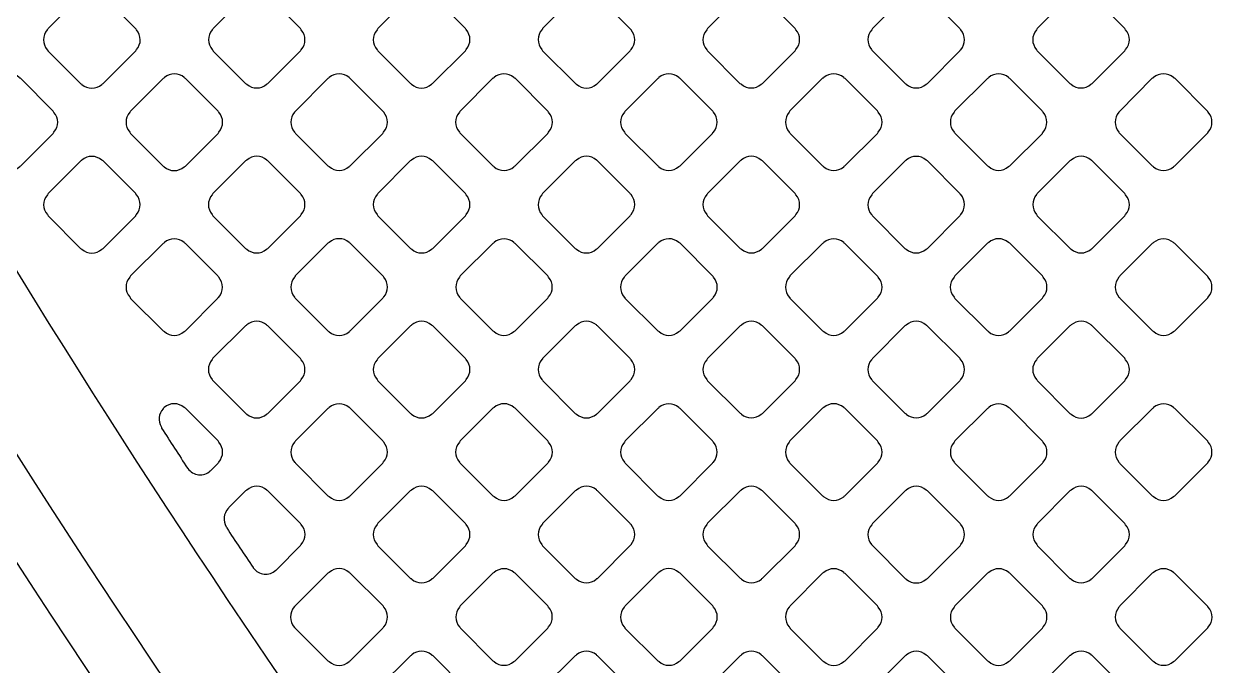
# Model space of a CAD drawing. Extents: x 3811 to 4077, y -444 to -307.
# Drawn here: x 3999.482 to 4001.063, y -381.686 to -380.848 of the extents above; entities that cross this region are included whole.
import ezdxf

# ---------------------------------------------------------------- set-up
doc = ezdxf.new("R2010")
doc.units = 0
doc.layers.add('gbr-dxf', color=7, linetype='Continuous')

msp = doc.modelspace()

# ---------------------------------------------------------------- linework, layer by layer
at = {"layer": 'gbr-dxf', "linetype": 'Continuous'}
for points in [[(3997.3589, -377.4844, 0.198838), (3999.5019, -382.6564, -0.008522), (3999.5035, -382.6581), (4001.3424, -384.497, -0.008926), (4001.3441, -384.4987, -0.121858), (4003.1364, -387.4723, -0.022069)], [(4003.3476, -387.4176, 0.12221), (4001.4979, -384.3448, -0.008815), (4001.4962, -384.3431), (3999.6558, -382.5026, -0.01398), (3999.6529, -382.4997, -0.198689), (3997.5764, -377.4843, -0.007704)], [(3997.7288, -377.4823, 0.198911), (3999.7636, -382.3948, -0.013711), (3999.7663, -382.3977), (4001.6024, -384.2338, -0.008541), (4001.604, -384.2353, -0.122231), (4003.4928, -387.3711, -0.016533)], [(4003.956, -389.4568, 0.196009), (4001.7909, -384.146, -0.019381), (4001.789, -384.1439), (4000.0334, -382.3487, -0.042234), (4000.0291, -382.344, -0.048731), (3998.6792, -380.1499, -0.077425), (3998.6753, -380.1389, -0.046914), (3998.5847, -379.1783, -0.010897), (3998.5847, -379.1769), (3998.5847, -379.1765, -0.016733), (3998.5847, -379.1741), (3998.5847, -377.5353, -0.014135)], [(3998.6609, -377.5333), (3998.6609, -379.1764, -0.014012), (3998.6609, -379.1783, 0.046654), (3998.7492, -380.1195, 0.048616), (4000.0882, -382.2958), (4001.8454, -384.0926, -0.019718), (4001.8473, -384.0947, -0.195845), (4004.0322, -389.4549, -0.014149)], [(4001.5251, -383.5828), (4000.187, -382.2147, -0.045648), (4000.1839, -382.2114, -0.04393), (3998.9685, -380.2734, -0.049617), (3998.9666, -380.2687, -0.003302), (3998.9198, -380.1429, -0.02137), (3998.9191, -380.141, -0.001504), (3998.8988, -380.0848, -0.052667), (3998.8973, -380.0797, -0.021887), (3998.8369, -379.6532)]]:
    msp.add_lwpolyline(points, format="xyb", dxfattribs=at)
for points in [[(3999.5121, -380.8811, -0.092052), (3999.513, -380.8826), (3999.5559, -380.9255, -0.087865), (3999.5574, -380.9264, 0.378952), (3999.5833, -380.9264, -0.09601), (3999.5849, -380.9254), (3999.6277, -380.8827, -0.096328), (3999.6287, -380.881, 0.379422), (3999.6286, -380.8551, -0.083317), (3999.6278, -380.8537), (3999.5848, -380.8107, -0.088202), (3999.5834, -380.8098, 0.379731), (3999.5574, -380.8098, -0.096458), (3999.5557, -380.8108), (3999.5131, -380.8535, -0.096627), (3999.5121, -380.8551, 0.379357)], [(3999.7277, -380.8551, 0.379249), (3999.7278, -380.881, -0.104293), (3999.7288, -380.8829), (3999.7712, -380.9252, -0.100824), (3999.7729, -380.9262, 0.37981), (3999.7988, -380.9262, -0.096625), (3999.8005, -380.9252), (3999.843, -380.8827, -0.096111), (3999.844, -380.8811, 0.379308), (3999.844, -380.8552, -0.104256), (3999.843, -380.8534), (3999.8005, -380.8109, -0.092456), (3999.7989, -380.8099, 0.379112), (3999.7729, -380.8099, -0.096259), (3999.7713, -380.8109), (3999.7287, -380.8535, -0.096539)], [(3999.9431, -380.8811, -0.092052), (3999.9441, -380.8826), (3999.9868, -380.9254, -0.08752), (3999.9883, -380.9263, 0.378747), (4000.0142, -380.9263, -0.09601), (4000.0158, -380.9253), (4000.0586, -380.8825, -0.096227), (4000.0596, -380.8809, 0.379422), (4000.0596, -380.8549, -0.088014), (4000.0586, -380.8534), (4000.016, -380.8108, -0.092233), (4000.0144, -380.8098, 0.379731), (3999.9884, -380.8098, -0.096458), (3999.9868, -380.8108), (3999.9441, -380.8535, -0.096627), (3999.9431, -380.8551, 0.3795)], [(4000.1586, -380.8809, -0.096117), (4000.1596, -380.8826), (4000.2024, -380.9253, -0.091578), (4000.2039, -380.9263, 0.379201), (4000.2299, -380.9262, -0.096625), (4000.2315, -380.9253), (4000.2741, -380.8827, -0.096111), (4000.2751, -380.881, 0.379308), (4000.2751, -380.8551, -0.083622), (4000.2742, -380.8537), (4000.2313, -380.8107, -0.088435), (4000.2298, -380.8098, 0.37947), (4000.2038, -380.8098, -0.096458), (4000.2022, -380.8108), (4000.1596, -380.8533, -0.096627), (4000.1587, -380.855, 0.3795)], [(4000.3741, -380.8811, -0.096117), (4000.3751, -380.8827), (4000.4175, -380.9251, -0.10739), (4000.4194, -380.9262, 0.379201), (4000.4453, -380.9262, -0.096625), (4000.447, -380.9252), (4000.4896, -380.8826, -0.096111), (4000.4906, -380.8809, 0.379451), (4000.4906, -380.855, -0.100588), (4000.4896, -380.8532), (4000.4472, -380.8108, -0.104101), (4000.4454, -380.8098, 0.379249), (4000.4194, -380.8098, -0.096458), (4000.4178, -380.8108), (4000.3751, -380.8535, -0.096627), (4000.3741, -380.8551, 0.3795)], [(4000.5896, -380.8809, -0.083548), (4000.5905, -380.8823), (4000.6334, -380.9252, -0.096328), (4000.635, -380.9262, 0.379422), (4000.661, -380.9262, -0.096625), (4000.6626, -380.9252), (4000.7051, -380.8827, -0.096111), (4000.7061, -380.8811, 0.379451), (4000.7061, -380.8551, -0.096259), (4000.7051, -380.8535), (4000.6625, -380.8108, -0.100215), (4000.6608, -380.8098, 0.379249), (4000.6348, -380.8098, -0.096458), (4000.6332, -380.8108), (4000.5906, -380.8534, -0.096627), (4000.5897, -380.855, 0.379357)], [(4000.8052, -380.8811, -0.096625), (4000.8062, -380.8827), (4000.8488, -380.9253, -0.092233), (4000.8503, -380.9262, 0.379308), (4000.8763, -380.9262, -0.09601), (4000.8779, -380.9253), (4000.9206, -380.8826, -0.096227), (4000.9216, -380.881, 0.378952), (4000.9216, -380.855, -0.100076), (4000.9206, -380.8533), (4000.878, -380.8107, -0.088435), (4000.8765, -380.8098, 0.37947), (4000.8505, -380.8098, -0.096458), (4000.8489, -380.8108), (4000.8062, -380.8534, -0.096627), (4000.8052, -380.8551, 0.379731)], [(3999.4109, -380.9704, 0.001354), (3999.446, -381.0292, -0.066031), (3999.4468, -381.0302, 0.450405), (3999.4763, -381.0337, -0.061564), (3999.4773, -381.033), (3999.5198, -380.9906, -0.096111), (3999.5207, -380.9889, 0.379451), (3999.5208, -380.963, -0.104473), (3999.5197, -380.9612), (3999.4771, -380.9185, -0.092187), (3999.4755, -380.9176, 0.379249), (3999.4496, -380.9176, -0.096458), (3999.4479, -380.9186), (3999.4129, -380.9537, 0.213503)], [(3999.6199, -380.9889, -0.092348), (3999.6209, -380.9905), (3999.6635, -381.0331, -0.088202), (3999.665, -381.0341, 0.37981), (3999.691, -381.0341, -0.095956), (3999.6926, -381.0331), (3999.7354, -380.9904, -0.096332), (3999.7363, -380.9887, 0.37981), (3999.7363, -380.9628, -0.083317), (3999.7355, -380.9614), (3999.6927, -380.9186, -0.088202), (3999.6912, -380.9176, 0.379731), (3999.6652, -380.9176, -0.096458), (3999.6636, -380.9186), (3999.6209, -380.9613, -0.096627), (3999.6199, -380.9629, 0.379731)], [(3999.8354, -380.9628, 0.37947), (3999.8354, -380.9888, -0.100399), (3999.8364, -380.9905), (3999.8789, -381.033, -0.096423), (3999.8806, -381.0339, 0.37981), (3999.9065, -381.0339, -0.095956), (3999.9082, -381.033), (3999.9508, -380.9904, -0.096332), (3999.9517, -380.9887, 0.379308), (3999.9518, -380.9628, -0.092052), (3999.9508, -380.9612), (3999.9082, -380.9186, -0.096527), (3999.9066, -380.9176, 0.379), (3999.8806, -380.9176, -0.095968), (3999.879, -380.9186), (3999.8364, -380.9612, -0.096527)], [(4000.0508, -380.9888, -0.087784), (4000.0517, -380.9903), (4000.0944, -381.033, -0.100151), (4000.0961, -381.034, 0.379308), (4000.1221, -381.034, -0.09601), (4000.1237, -381.033), (4000.1664, -380.9904, -0.096227), (4000.1674, -380.9887, 0.378952), (4000.1674, -380.9628, -0.092052), (4000.1664, -380.9612), (4000.1237, -380.9185, -0.096527), (4000.122, -380.9175, 0.37947), (4000.0961, -380.9175, -0.096458), (4000.0944, -380.9185), (4000.0518, -380.9612, -0.096627), (4000.0508, -380.9628, 0.379731)], [(4000.2665, -380.9888, -0.096117), (4000.2674, -380.9904), (4000.3101, -381.033, -0.091578), (4000.3116, -381.034, 0.379201), (4000.3376, -381.0339, -0.096625), (4000.3392, -381.033), (4000.3818, -380.9904, -0.096111), (4000.3828, -380.9887, 0.379308), (4000.3828, -380.9628, -0.083622), (4000.3819, -380.9614), (4000.3391, -380.9185, -0.088435), (4000.3376, -380.9176, 0.37947), (4000.3116, -380.9176, -0.096458), (4000.31, -380.9186), (4000.2675, -380.9612, -0.096627), (4000.2665, -380.9628, 0.3795)], [(4000.4819, -380.9887, -0.107922), (4000.483, -380.9906), (4000.5254, -381.033, -0.103923), (4000.5272, -381.034, 0.379201), (4000.5531, -381.034, -0.096625), (4000.5548, -381.033), (4000.5974, -380.9904, -0.096111), (4000.5984, -380.9888, 0.379451), (4000.5984, -380.9628, -0.104473), (4000.5974, -380.961), (4000.5549, -380.9186, -0.108118), (4000.5531, -380.9175, 0.379249), (4000.5271, -380.9176, -0.096458), (4000.5255, -380.9185), (4000.4829, -380.9611, -0.096627), (4000.4819, -380.9628, 0.3795)], [(4000.6975, -380.9887, -0.092348), (4000.6985, -380.9903), (4000.7412, -381.033, -0.088202), (4000.7427, -381.0339, 0.37981), (4000.7686, -381.0339, -0.095956), (4000.7703, -381.0329), (4000.8128, -380.9904, -0.096332), (4000.8137, -380.9888, 0.37981), (4000.8137, -380.9628, -0.104392), (4000.8127, -380.961), (4000.7702, -380.9186, -0.092233), (4000.7687, -380.9176, 0.379731), (4000.7427, -380.9176, -0.096458), (4000.7411, -380.9186), (4000.6985, -380.9611, -0.096627), (4000.6975, -380.9628, 0.379731)], [(4000.9129, -380.9888, -0.087848), (4000.9138, -380.9903), (4000.9565, -381.033, -0.10046), (4000.9582, -381.034, 0.379451), (4000.9842, -381.034, -0.096117), (4000.9858, -381.033), (4001.029, -380.9898, -0.07842), (4001.0296, -380.9889, 0.378873), (4001.0296, -380.9627, -0.071992), (4001.029, -380.9618), (4000.9858, -380.9185, -0.096527), (4000.9841, -380.9175, 0.37947), (4000.9582, -380.9175, -0.096458), (4000.9565, -380.9185), (4000.9139, -380.9612, -0.096627), (4000.9129, -380.9628, 0.379731)], [(3999.5122, -381.0707, 0.379249), (3999.5122, -381.0966, -0.10047), (3999.5132, -381.0983), (3999.5557, -381.1408, -0.096332), (3999.5573, -381.1418, 0.379451), (3999.5833, -381.1418, -0.096117), (3999.5849, -381.1408), (3999.6276, -381.0982, -0.095895), (3999.6285, -381.0965, 0.379201), (3999.6285, -381.0706, -0.092348), (3999.6276, -381.069), (3999.585, -381.0264, -0.096111), (3999.5834, -381.0255, 0.3795), (3999.5574, -381.0254, -0.096475), (3999.5558, -381.0264), (3999.5132, -381.069, -0.096195)], [(3999.7276, -381.0965, -0.095862), (3999.7286, -381.0982), (3999.7712, -381.1408, -0.091916), (3999.7728, -381.1417, 0.378952), (3999.7987, -381.1418, -0.095866), (3999.8003, -381.1408), (3999.843, -381.0981, -0.096227), (3999.844, -381.0965, 0.379422), (3999.844, -381.0705, -0.096608), (3999.843, -381.0689), (3999.8003, -381.0262, -0.083651), (3999.7989, -381.0253, 0.379731), (3999.7729, -381.0253, -0.096458), (3999.7713, -381.0263), (3999.7286, -381.069, -0.096627), (3999.7276, -381.0706, 0.379357)], [(3999.9431, -381.0965, -0.10047), (3999.9441, -381.0982), (3999.9867, -381.1408, -0.096111), (3999.9884, -381.1418, 0.37981), (4000.0143, -381.1418, -0.095956), (4000.016, -381.1408), (4000.0586, -381.0982, -0.096332), (4000.0596, -381.0965, 0.37981), (4000.0596, -381.0706, -0.092348), (4000.0586, -381.069), (4000.0159, -381.0263, -0.096111), (4000.0143, -381.0253, 0.379731), (3999.9883, -381.0253, -0.096458), (3999.9866, -381.0263), (3999.9441, -381.0688, -0.096627), (3999.9431, -381.0705, 0.379731)], [(4000.1586, -381.0966, -0.092052), (4000.1596, -381.0981), (4000.2023, -381.1409, -0.087865), (4000.2038, -381.1418, 0.379422), (4000.2297, -381.1418, -0.096625), (4000.2314, -381.1408), (4000.2741, -381.0981, -0.096111), (4000.2751, -381.0964, 0.379308), (4000.2751, -381.0705, -0.08785), (4000.2742, -381.069), (4000.2315, -381.0263, -0.092456), (4000.2299, -381.0253, 0.37947), (4000.2039, -381.0253, -0.096458), (4000.2023, -381.0263), (4000.1596, -381.069, -0.096627), (4000.1586, -381.0706, 0.379357)], [(4000.3741, -381.0965, -0.092162), (4000.3751, -381.098), (4000.4177, -381.1407, -0.103923), (4000.4195, -381.1417, 0.379201), (4000.4455, -381.1417, -0.096625), (4000.4471, -381.1407), (4000.4896, -381.0982, -0.096111), (4000.4906, -381.0966, 0.379308), (4000.4906, -381.0706, -0.08785), (4000.4897, -381.0691), (4000.4468, -381.0263, -0.092456), (4000.4453, -381.0253, 0.37947), (4000.4193, -381.0254, -0.096458), (4000.4177, -381.0263), (4000.3751, -381.0689, -0.096627), (4000.3741, -381.0705, 0.3795)], [(4000.5896, -381.0966, -0.096117), (4000.5906, -381.0982), (4000.633, -381.1407, -0.107634), (4000.6349, -381.1417, 0.37889), (4000.6608, -381.1417, -0.096117), (4000.6625, -381.1407), (4000.7051, -381.0981, -0.095895), (4000.7061, -381.0964, 0.379201), (4000.7061, -381.0705, -0.10047), (4000.7051, -381.0688), (4000.6627, -381.0264, -0.10399), (4000.6609, -381.0254, 0.379731), (4000.635, -381.0254, -0.096458), (4000.6333, -381.0263), (4000.5906, -381.069, -0.096627), (4000.5897, -381.0707, 0.3795)], [(4000.8052, -381.0964, -0.092139), (4000.8062, -381.098), (4000.849, -381.1408, -0.087638), (4000.8505, -381.1417, 0.37981), (4000.8764, -381.1417, -0.096625), (4000.8781, -381.1408), (4000.9206, -381.0983, -0.096111), (4000.9216, -381.0966, 0.37981), (4000.9216, -381.0707, -0.10451), (4000.9205, -381.0689), (4000.8779, -381.0263, -0.092233), (4000.8764, -381.0253, 0.379731), (4000.8504, -381.0253, -0.096458), (4000.8487, -381.0263), (4000.8062, -381.0688, -0.096627), (4000.8052, -381.0705, 0.379731)], [(3999.6199, -381.2042, -0.104473), (3999.621, -381.206), (3999.6634, -381.2485, -0.100073), (3999.6651, -381.2495, 0.378747), (3999.691, -381.2495, -0.09601), (3999.6926, -381.2485), (3999.7352, -381.2059, -0.096227), (3999.7362, -381.2043, 0.379422), (3999.7361, -381.1783, -0.10451), (3999.7351, -381.1765), (3999.6926, -381.1341, -0.092233), (3999.6911, -381.1331, 0.379731), (3999.6651, -381.1331, -0.096458), (3999.6635, -381.1341), (3999.6209, -381.1766, -0.096857), (3999.6199, -381.1783, 0.3795)], [(3999.8353, -381.1783, 0.378939), (3999.8353, -381.2043, -0.092162), (3999.8362, -381.2058), (3999.8791, -381.2487, -0.087645), (3999.8806, -381.2496, 0.379201), (3999.9065, -381.2496, -0.096625), (3999.9082, -381.2486), (3999.9509, -381.2059, -0.096111), (3999.9519, -381.2042, 0.37981), (3999.9519, -381.1783, -0.083792), (3999.951, -381.1769), (3999.9081, -381.1339, -0.088207), (3999.9066, -381.133, 0.3795), (3999.8806, -381.133, -0.096614), (3999.879, -381.134), (3999.8363, -381.1767, -0.096539)], [(4000.051, -381.2043, -0.10047), (4000.052, -381.206), (4000.0944, -381.2485, -0.096111), (4000.0961, -381.2495, 0.379308), (4000.122, -381.2495, -0.09601), (4000.1237, -381.2485), (4000.1663, -381.2059, -0.096227), (4000.1673, -381.2042, 0.379191), (4000.1673, -381.1783, -0.092029), (4000.1663, -381.1767), (4000.1237, -381.1341, -0.096539), (4000.1221, -381.1331, 0.379249), (4000.0961, -381.1332, -0.096458), (4000.0945, -381.1341), (4000.0519, -381.1767, -0.096627), (4000.051, -381.1783, 0.379731)], [(4000.2663, -381.2043, -0.087946), (4000.2672, -381.2058), (4000.31, -381.2485, -0.100093), (4000.3117, -381.2495, 0.379422), (4000.3376, -381.2495, -0.096625), (4000.3393, -381.2485), (4000.3819, -381.2059, -0.096111), (4000.3829, -381.2043, 0.379308), (4000.3829, -381.1783, -0.092315), (4000.3819, -381.1768), (4000.3392, -381.134, -0.096527), (4000.3376, -381.133, 0.37947), (4000.3116, -381.1331, -0.096458), (4000.31, -381.134), (4000.2673, -381.1767, -0.096627), (4000.2663, -381.1783, 0.379357)], [(4000.482, -381.2043, -0.092162), (4000.4829, -381.2059), (4000.5254, -381.2484, -0.103923), (4000.5272, -381.2494, 0.379201), (4000.5531, -381.2494, -0.096625), (4000.5548, -381.2484), (4000.5973, -381.2059, -0.096111), (4000.5983, -381.2043, 0.379308), (4000.5983, -381.1783, -0.08785), (4000.5974, -381.1768), (4000.5547, -381.1341, -0.092456), (4000.5531, -381.1332, 0.37947), (4000.5271, -381.1332, -0.096458), (4000.5255, -381.1342), (4000.4829, -381.1767, -0.096627), (4000.482, -381.1783, 0.3795)], [(4000.6974, -381.2043, -0.100588), (4000.6984, -381.206), (4000.741, -381.2486, -0.095895), (4000.7427, -381.2496, 0.378747), (4000.7686, -381.2496, -0.09601), (4000.7702, -381.2486), (4000.813, -381.2059, -0.096227), (4000.814, -381.2042, 0.379422), (4000.8139, -381.1783, -0.096458), (4000.813, -381.1766), (4000.7704, -381.134, -0.100499), (4000.7686, -381.133, 0.379731), (4000.7427, -381.133, -0.096458), (4000.741, -381.134), (4000.6984, -381.1767, -0.096423), (4000.6974, -381.1783, 0.3795)], [(4000.913, -381.2043, -0.083163), (4000.9139, -381.2057), (4000.9567, -381.2486, -0.095796), (4000.9584, -381.2495, 0.37889), (4000.9843, -381.2495, -0.096117), (4000.9859, -381.2485), (4001.029, -381.2055, -0.07842), (4001.0296, -381.2045, 0.378368), (4001.0296, -381.1783, -0.078115), (4001.029, -381.1773), (4000.9858, -381.1342, -0.10077), (4000.9841, -381.1332, 0.37947), (4000.9582, -381.1332, -0.096458), (4000.9565, -381.1342), (4000.914, -381.1767, -0.096627), (4000.913, -381.1783, 0.3795)], [(3999.7276, -381.312, -0.104392), (3999.7287, -381.3138), (3999.7712, -381.3562, -0.100151), (3999.7729, -381.3573, 0.379308), (3999.7988, -381.3573, -0.09601), (3999.8005, -381.3563), (3999.843, -381.3138, -0.096227), (3999.844, -381.3121, 0.378952), (3999.844, -381.2862, -0.103956), (3999.843, -381.2844), (3999.8003, -381.2418, -0.092456), (3999.7988, -381.2408, 0.37947), (3999.7728, -381.2408, -0.096458), (3999.7712, -381.2418), (3999.7286, -381.2843, -0.096627), (3999.7276, -381.286, 0.379731)], [(3999.9431, -381.2862, 0.378939), (3999.9431, -381.3121, -0.092162), (3999.9441, -381.3137), (3999.9868, -381.3564, -0.087645), (3999.9883, -381.3573, 0.379201), (4000.0142, -381.3573, -0.096625), (4000.0159, -381.3563), (4000.0586, -381.3136, -0.096111), (4000.0596, -381.3119, 0.37981), (4000.0596, -381.286, -0.083792), (4000.0587, -381.2846), (4000.0159, -381.2418, -0.088207), (4000.0144, -381.2409, 0.3795), (3999.9884, -381.2408, -0.096614), (3999.9868, -381.2418), (3999.9441, -381.2845, -0.096539)], [(4000.1587, -381.312, -0.10047), (4000.1597, -381.3137), (4000.2022, -381.3563, -0.096111), (4000.2039, -381.3573, 0.379308), (4000.2298, -381.3573, -0.09601), (4000.2315, -381.3563), (4000.2741, -381.3137, -0.096227), (4000.2751, -381.312, 0.379191), (4000.2751, -381.2861, -0.092029), (4000.2741, -381.2845), (4000.2314, -381.2418, -0.096539), (4000.2298, -381.2408, 0.379249), (4000.2038, -381.2409, -0.096458), (4000.2022, -381.2418), (4000.1596, -381.2844, -0.096627), (4000.1587, -381.286, 0.379731)], [(4000.3741, -381.3121, -0.087784), (4000.3751, -381.3136), (4000.4176, -381.3562, -0.100151), (4000.4194, -381.3572, 0.379308), (4000.4453, -381.3572, -0.09601), (4000.4469, -381.3563), (4000.4896, -381.3136, -0.096227), (4000.4906, -381.3119, 0.378952), (4000.4906, -381.286, -0.092052), (4000.4896, -381.2845), (4000.447, -381.2418, -0.096527), (4000.4454, -381.2409, 0.37947), (4000.4194, -381.2409, -0.096458), (4000.4178, -381.2419), (4000.3751, -381.2845, -0.096627), (4000.3741, -381.2862, 0.379731)], [(4000.5896, -381.2861, 0.378939), (4000.5896, -381.312, -0.092052), (4000.5906, -381.3136), (4000.6332, -381.3562, -0.104101), (4000.635, -381.3572, 0.379201), (4000.661, -381.3572, -0.095956), (4000.6626, -381.3562), (4000.7051, -381.3137, -0.096332), (4000.7061, -381.3121, 0.37981), (4000.7061, -381.2861, -0.087784), (4000.7052, -381.2846), (4000.6624, -381.2418, -0.092289), (4000.6608, -381.2409, 0.3795), (4000.6348, -381.2409, -0.096614), (4000.6332, -381.2418), (4000.5906, -381.2844, -0.096539)], [(4000.8052, -381.3121, -0.104392), (4000.8063, -381.3139), (4000.8488, -381.3564, -0.100151), (4000.8505, -381.3574, 0.379308), (4000.8764, -381.3574, -0.09601), (4000.8781, -381.3564), (4000.9207, -381.3138, -0.096227), (4000.9217, -381.3121, 0.378952), (4000.9217, -381.2862, -0.107677), (4000.9207, -381.2843), (4000.8781, -381.2418, -0.096527), (4000.8765, -381.2408, 0.37947), (4000.8505, -381.2408, -0.096458), (4000.8489, -381.2418), (4000.8062, -381.2845, -0.096627), (4000.8052, -381.2861, 0.379731)], [(3999.6609, -381.3735, -0.132338), (3999.6614, -381.3754, 0.001243), (3999.6954, -381.4279, -0.032633), (3999.6959, -381.4285, 0.439666), (3999.7252, -381.4315), (3999.7254, -381.4314), (3999.7353, -381.4214, -0.096128), (3999.7363, -381.4198, 0.379595), (3999.7363, -381.3938, -0.092348), (3999.7353, -381.3923), (3999.6926, -381.3496, -0.096111), (3999.691, -381.3486, 0.37962), (3999.665, -381.3486, -0.06335), (3999.664, -381.3493, -0.079432), (3999.6634, -381.3503, 0.332348)], [(3999.8354, -381.4198, -0.10047), (3999.8364, -381.4215), (3999.8789, -381.464, -0.096111), (3999.8806, -381.465, 0.379308), (3999.9065, -381.465, -0.09601), (3999.9081, -381.464), (3999.9508, -381.4214, -0.096227), (3999.9517, -381.4197, 0.378952), (3999.9518, -381.3938, -0.092052), (3999.9508, -381.3923), (3999.9082, -381.3496, -0.096527), (3999.9066, -381.3487, 0.37947), (3999.8806, -381.3487, -0.096458), (3999.8789, -381.3497), (3999.8364, -381.3922, -0.096627), (3999.8354, -381.3938, 0.379731)], [(4000.0508, -381.3939, 0.378939), (4000.0508, -381.4198, -0.087613), (4000.0517, -381.4213), (4000.0945, -381.464, -0.100073), (4000.0962, -381.465, 0.379201), (4000.1221, -381.465, -0.096625), (4000.1238, -381.464), (4000.1664, -381.4214, -0.096111), (4000.1674, -381.4198, 0.37981), (4000.1674, -381.3938, -0.088014), (4000.1664, -381.3923), (4000.1236, -381.3495, -0.092289), (4000.1221, -381.3486, 0.3795), (4000.0961, -381.3486, -0.096614), (4000.0945, -381.3495), (4000.0518, -381.3922, -0.096539)], [(4000.2665, -381.4198, -0.10047), (4000.2675, -381.4215), (4000.3099, -381.464, -0.096111), (4000.3116, -381.465, 0.37981), (4000.3376, -381.465, -0.095956), (4000.3392, -381.464), (4000.3818, -381.4214, -0.096332), (4000.3828, -381.4198, 0.37981), (4000.3828, -381.3938, -0.092348), (4000.3818, -381.3922), (4000.3393, -381.3497, -0.096111), (4000.3376, -381.3487, 0.379731), (4000.3116, -381.3487, -0.096458), (4000.31, -381.3497), (4000.2675, -381.3922, -0.096627), (4000.2665, -381.3938, 0.379731)], [(4000.4819, -381.4198, -0.10047), (4000.4829, -381.4215), (4000.5255, -381.4641, -0.096332), (4000.5272, -381.4651, 0.379451), (4000.5531, -381.4651, -0.096117), (4000.5548, -381.4641), (4000.5974, -381.4214, -0.095796), (4000.5984, -381.4198, 0.378779), (4000.5984, -381.3939, -0.09601), (4000.5974, -381.3922), (4000.5548, -381.3496, -0.10077), (4000.5531, -381.3486, 0.37947), (4000.5271, -381.3486, -0.096458), (4000.5255, -381.3496), (4000.4829, -381.3921, -0.096627), (4000.4819, -381.3938, 0.379731)], [(4000.6975, -381.4198, -0.096625), (4000.6985, -381.4215), (4000.7412, -381.4642, -0.092233), (4000.7428, -381.4651, 0.37981), (4000.7687, -381.4651, -0.095956), (4000.7704, -381.4641), (4000.813, -381.4215, -0.096332), (4000.8139, -381.4199, 0.37981), (4000.8139, -381.3939, -0.083317), (4000.8131, -381.3925), (4000.7701, -381.3496, -0.088202), (4000.7686, -381.3487, 0.379731), (4000.7427, -381.3487, -0.096458), (4000.741, -381.3497), (4000.6985, -381.3922, -0.096627), (4000.6975, -381.3938, 0.379731)], [(4000.913, -381.42, -0.096625), (4000.914, -381.4216), (4000.9564, -381.464, -0.107817), (4000.9582, -381.465, 0.379451), (4000.9842, -381.465, -0.096117), (4000.9858, -381.4641), (4001.029, -381.4209, -0.07842), (4001.0296, -381.4199, 0.378873), (4001.0296, -381.3937, -0.084557), (4001.029, -381.3926), (4000.986, -381.3497, -0.10417), (4000.9842, -381.3487, 0.37947), (4000.9583, -381.3487, -0.096458), (4000.9566, -381.3497), (4000.914, -381.3923, -0.096627), (4000.913, -381.394, 0.379731)], [(3999.7461, -381.5043, -0.11523), (3999.7466, -381.506, 0.001236), (3999.781, -381.5577, -0.040895), (3999.7817, -381.5584, 0.436132), (3999.8107, -381.5613, -0.040999), (3999.8115, -381.5607), (3999.8431, -381.5291, -0.095796), (3999.8441, -381.5274, 0.379249), (3999.844, -381.5015, -0.083317), (3999.8432, -381.5001), (3999.8004, -381.4573, -0.088202), (3999.7989, -381.4564, 0.379731), (3999.7729, -381.4564, -0.096458), (3999.7713, -381.4574), (3999.7493, -381.4793, -0.110663), (3999.7485, -381.4807, 0.337806)], [(3999.9431, -381.5275, -0.10047), (3999.9441, -381.5292), (3999.9867, -381.5718, -0.096111), (3999.9884, -381.5728, 0.379308), (4000.0143, -381.5728, -0.09601), (4000.016, -381.5718), (4000.0586, -381.5292, -0.096227), (4000.0596, -381.5276, 0.378952), (4000.0596, -381.5016, -0.092052), (4000.0586, -381.5001), (4000.0159, -381.4573, -0.096527), (4000.0142, -381.4564, 0.37947), (3999.9883, -381.4564, -0.096458), (3999.9866, -381.4574), (3999.9441, -381.4999, -0.096627), (3999.9431, -381.5015, 0.379731)], [(4000.1586, -381.5276, -0.092162), (4000.1596, -381.5292), (4000.2023, -381.5719, -0.087645), (4000.2038, -381.5728, 0.379201), (4000.2297, -381.5728, -0.096625), (4000.2314, -381.5718), (4000.2741, -381.5291, -0.096111), (4000.2751, -381.5275, 0.379451), (4000.2751, -381.5015, -0.083636), (4000.2742, -381.5001), (4000.2314, -381.4573, -0.087648), (4000.2299, -381.4563, 0.379249), (4000.2039, -381.4564, -0.096458), (4000.2023, -381.4574), (4000.1596, -381.5, -0.096627), (4000.1587, -381.5017, 0.3795)], [(4000.3741, -381.5275, -0.096475), (4000.3751, -381.5292), (4000.4176, -381.5717, -0.108174), (4000.4195, -381.5727, 0.37981), (4000.4455, -381.5727, -0.096625), (4000.4471, -381.5717), (4000.4896, -381.5293, -0.096111), (4000.4906, -381.5276, 0.37981), (4000.4906, -381.5016, -0.096458), (4000.4896, -381.5), (4000.447, -381.4574, -0.100499), (4000.4453, -381.4564, 0.379731), (4000.4193, -381.4564, -0.096458), (4000.4177, -381.4574), (4000.3751, -381.4999, -0.096627), (4000.3741, -381.5016, 0.379731)], [(4000.5896, -381.5276, -0.087613), (4000.5906, -381.5291), (4000.6333, -381.5719, -0.099849), (4000.635, -381.5729, 0.37889), (4000.661, -381.5729, -0.096117), (4000.6626, -381.5719), (4000.7053, -381.5292, -0.095895), (4000.7062, -381.5276, 0.379201), (4000.7062, -381.5016, -0.092348), (4000.7053, -381.5001), (4000.6626, -381.4574, -0.096111), (4000.6609, -381.4564, 0.379731), (4000.635, -381.4564, -0.096458), (4000.6333, -381.4574), (4000.5906, -381.5, -0.096627), (4000.5897, -381.5017, 0.3795)], [(4000.8054, -381.5276, -0.10047), (4000.8064, -381.5293), (4000.8488, -381.5718, -0.096332), (4000.8505, -381.5728, 0.37981), (4000.8764, -381.5728, -0.096625), (4000.8781, -381.5718), (4000.9206, -381.5293, -0.096111), (4000.9216, -381.5277, 0.37981), (4000.9216, -381.5017, -0.096608), (4000.9206, -381.5), (4000.8779, -381.4574, -0.083651), (4000.8765, -381.4565, 0.379731), (4000.8505, -381.4565, -0.096458), (4000.8489, -381.4575), (4000.8063, -381.5, -0.096627), (4000.8054, -381.5016, 0.379731)], [(3999.835, -381.6091, 0.379546), (3999.835, -381.6356, -0.030466), (3999.8352, -381.6359), (3999.879, -381.6797, -0.092233), (3999.8806, -381.6806, 0.37981), (3999.9065, -381.6806, -0.095956), (3999.9082, -381.6796), (3999.9509, -381.6369, -0.096332), (3999.9519, -381.6353, 0.37981), (3999.9519, -381.6093, -0.083317), (3999.951, -381.6079), (3999.9081, -381.565, -0.088202), (3999.9066, -381.5641, 0.379762), (3999.8806, -381.5641, -0.096225), (3999.879, -381.565), (3999.8352, -381.6088, -0.03109)], [(4000.051, -381.6353, -0.10047), (4000.052, -381.6371), (4000.0944, -381.6795, -0.096111), (4000.0961, -381.6805, 0.379308), (4000.122, -381.6805, -0.09601), (4000.1237, -381.6795), (4000.1663, -381.6369, -0.096227), (4000.1673, -381.6353, 0.378952), (4000.1673, -381.6093, -0.092052), (4000.1663, -381.6078), (4000.1237, -381.5652, -0.096527), (4000.1221, -381.5642, 0.37947), (4000.0961, -381.5642, -0.096458), (4000.0945, -381.5652), (4000.0519, -381.6077, -0.096627), (4000.051, -381.6094, 0.379731)], [(4000.2663, -381.6094, 0.378939), (4000.2663, -381.6353, -0.08798), (4000.2672, -381.6368), (4000.31, -381.6796, -0.100215), (4000.3117, -381.6806, 0.379201), (4000.3376, -381.6805, -0.095956), (4000.3393, -381.6796), (4000.3819, -381.6369, -0.096332), (4000.3829, -381.6353, 0.37981), (4000.3829, -381.6093, -0.087784), (4000.382, -381.6079), (4000.3392, -381.565, -0.092289), (4000.3376, -381.5641, 0.3795), (4000.3116, -381.5641, -0.096614), (4000.31, -381.5651), (4000.2673, -381.6078, -0.096539)], [(4000.482, -381.6093, 0.37947), (4000.482, -381.6353, -0.108195), (4000.4831, -381.6372), (4000.5255, -381.6795, -0.104691), (4000.5273, -381.6806, 0.37981), (4000.5533, -381.6806, -0.096625), (4000.5549, -381.6796), (4000.5974, -381.6371, -0.096332), (4000.5984, -381.6355, 0.379308), (4000.5984, -381.6095, -0.100299), (4000.5974, -381.6078), (4000.5549, -381.5653, -0.104677), (4000.5531, -381.5642, 0.379), (4000.5271, -381.5642, -0.095968), (4000.5255, -381.5652), (4000.483, -381.6077, -0.096527)], [(4000.6975, -381.6354, -0.092052), (4000.6984, -381.637), (4000.7412, -381.6797, -0.08752), (4000.7427, -381.6806, 0.378747), (4000.7686, -381.6806, -0.09601), (4000.7702, -381.6797), (4000.813, -381.6369, -0.095916), (4000.814, -381.6353, 0.379422), (4000.8139, -381.6093, -0.087784), (4000.813, -381.6078), (4000.7703, -381.5651, -0.092233), (4000.7688, -381.5642, 0.379731), (4000.7428, -381.5642, -0.096458), (4000.7412, -381.5652), (4000.6985, -381.6078, -0.096627), (4000.6975, -381.6095, 0.3795)], [(4000.913, -381.6353, -0.092052), (4000.9139, -381.6369), (4000.9566, -381.6795, -0.104101), (4000.9584, -381.6806, 0.379201), (4000.9843, -381.6805, -0.095956), (4000.986, -381.6796), (4001.029, -381.6366, -0.077981), (4001.0296, -381.6356, 0.379313), (4001.0296, -381.6093, -0.064781), (4001.0291, -381.6086), (4000.9857, -381.5652, -0.092456), (4000.9841, -381.5642, 0.37947), (4000.9582, -381.5642, -0.096458), (4000.9565, -381.5652), (4000.914, -381.6077, -0.096627), (4000.913, -381.6094, 0.3795)], [(3999.9431, -381.7432, -0.096625), (3999.9441, -381.7448), (3999.9867, -381.7874, -0.092233), (3999.9882, -381.7883, 0.37981), (4000.0142, -381.7883, -0.095956), (4000.0159, -381.7873), (4000.0586, -381.7446, -0.096332), (4000.0596, -381.743, 0.37981), (4000.0596, -381.717, -0.083317), (4000.0587, -381.7156), (4000.0159, -381.6728, -0.088202), (4000.0144, -381.6719, 0.379731), (3999.9884, -381.6719, -0.096458), (3999.9868, -381.6729), (3999.9441, -381.7155, -0.096627), (3999.9431, -381.7172, 0.379731)], [(4000.1586, -381.743, -0.10047), (4000.1597, -381.7447), (4000.2022, -381.7873, -0.096332), (4000.2039, -381.7883, 0.379451), (4000.2298, -381.7883, -0.096117), (4000.2315, -381.7874), (4000.2741, -381.7447, -0.095796), (4000.2751, -381.7431, 0.378779), (4000.2751, -381.7172, -0.091952), (4000.2742, -381.7156), (4000.2314, -381.6729, -0.096527), (4000.2298, -381.6719, 0.37947), (4000.2038, -381.6719, -0.096458), (4000.2022, -381.6729), (4000.1596, -381.7154, -0.096627), (4000.1586, -381.7171, 0.379731)], [(4000.3741, -381.7432, -0.087784), (4000.3751, -381.7447), (4000.4178, -381.7874, -0.100151), (4000.4195, -381.7884, 0.37981), (4000.4455, -381.7884, -0.095956), (4000.4471, -381.7874), (4000.4897, -381.7448, -0.096332), (4000.4907, -381.7431, 0.37981), (4000.4907, -381.7172, -0.087784), (4000.4898, -381.7157), (4000.447, -381.6729, -0.092233), (4000.4454, -381.6719, 0.379731), (4000.4194, -381.6719, -0.096458), (4000.4178, -381.6729), (4000.3751, -381.7156, -0.096627), (4000.3741, -381.7172, 0.379731)], [(4000.5898, -381.7172, 0.37947), (4000.5898, -381.7432, -0.096458), (4000.5908, -381.7448), (4000.6331, -381.7872, -0.108174), (4000.635, -381.7882, 0.37981), (4000.661, -381.7882, -0.095973), (4000.6626, -381.7873), (4000.7051, -381.7448, -0.096332), (4000.7061, -381.7431, 0.379308), (4000.7061, -381.7172, -0.095862), (4000.7051, -381.7155), (4000.6626, -381.673, -0.100401), (4000.6609, -381.672, 0.379), (4000.635, -381.672, -0.095968), (4000.6333, -381.673), (4000.5908, -381.7156, -0.096527)], [(4000.8052, -381.7431, -0.096625), (4000.8062, -381.7448), (4000.8489, -381.7875, -0.092072), (4000.8505, -381.7884, 0.379451), (4000.8764, -381.7884, -0.096117), (4000.8781, -381.7875), (4000.9207, -381.7448, -0.095796), (4000.9217, -381.7432, 0.378779), (4000.9217, -381.7172, -0.099971), (4000.9207, -381.7155), (4000.878, -381.6728, -0.088207), (4000.8765, -381.6719, 0.37947), (4000.8505, -381.6719, -0.096458), (4000.8489, -381.6728), (4000.8062, -381.7155, -0.096627), (4000.8052, -381.7172, 0.379731)]]:
    msp.add_lwpolyline(points, format="xyb", close=True, dxfattribs=at)

doc.saveas('drawing.dxf')
